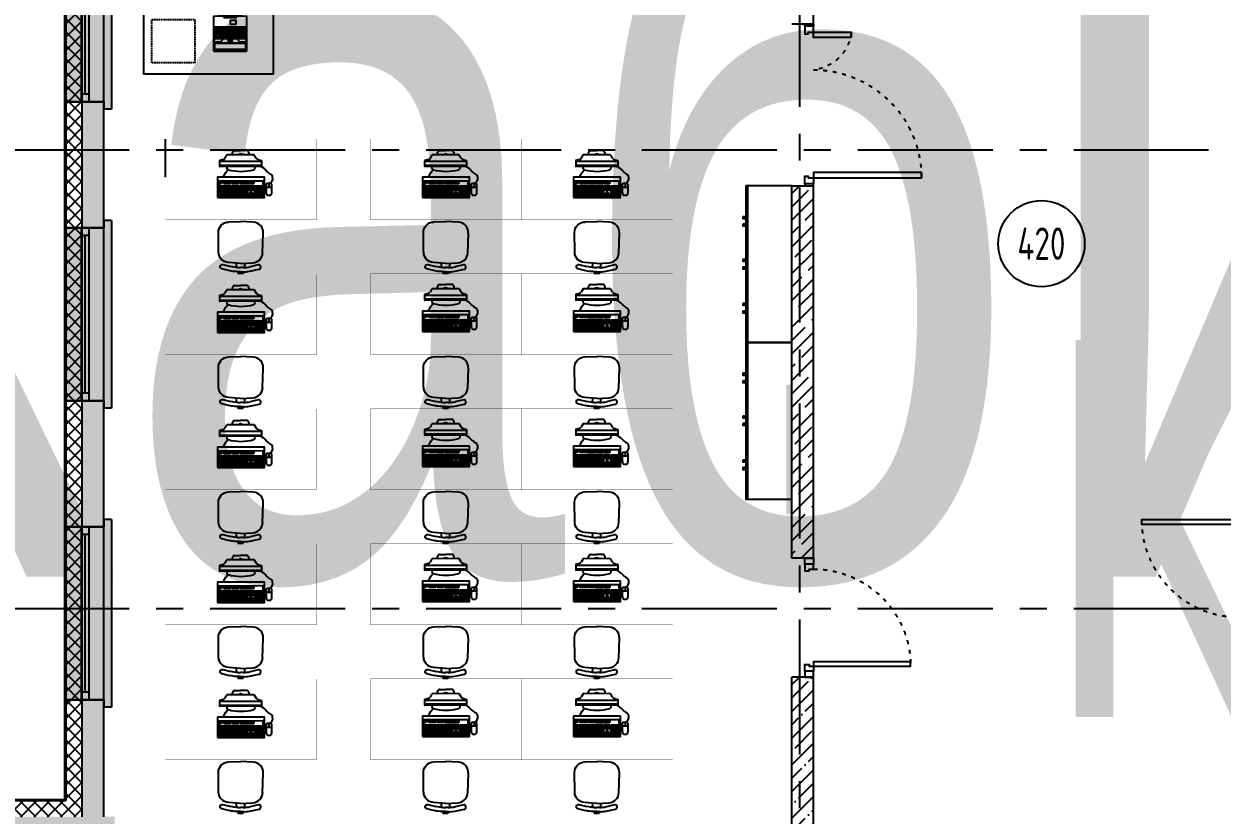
# Model space of a CAD drawing. Header units: millimetres. Extents: x -106726 to 8952771, y -150083 to 686385.
# Drawn here: x 5710 to 16811, y 369626 to 376955 of the extents above; entities that cross this region are included whole.
import ezdxf
from ezdxf import colors
from ezdxf.entities.mleader import LeaderData, LeaderLine
from ezdxf.enums import TextEntityAlignment as Align
from ezdxf.math import Vec2, Vec3

# ---------------------------------------------------------------- set-up
doc = ezdxf.new("R2018")
doc.units = ezdxf.units.MM
for name, pattern in [('ACAD_ISO03W100', [30, 12, -18]), ('CENTER', [2, 1.25, -0.25, 0.25, -0.25]), ('HIDDEN', [6, 4, -2])]:
    doc.linetypes.add(name, pattern=pattern)
doc.layers.add('АР_Названия помещений', color=124, linetype='Continuous', lineweight=5, plot=False)
doc.layers.add('АР_Номер помещения', color=1, linetype='Continuous', lineweight=25)
doc.layers.add('ТХ_мебель передв', color=250, linetype='Continuous', lineweight=13)
doc.styles.add('ISOCPEUR', font='isocpeur.ttf', dxfattribs={"width": 0.7})
doc.styles.get("Standard").update_dxf_attribs({"font": 'arial.ttf'})

# ---------------------------------------------------------------- blocks, each defined once
blk = doc.blocks.new('*U597')
at = {"color": 8}
blk.add_lwpolyline([(-100, 80), (-100, 980), (-140, 980), (-140, 80)], close=True, dxfattribs=at)
for points in [[(-1100, 0), (-1100, 80), (-1045, 80), (-1045, 0), (-1100, 0)], [(-1045, 80), (-1045, 0), (-985, 0), (-985, 40), (-1000, 40), (-1000, 80), (-1045, 80)], [(-55, 80), (-55, 0), (-115, 0), (-115, 40), (-100, 40), (-100, 80), (-55, 80)], [(0, 0), (0, 80), (-55, 80), (-55, 0), (0, 0)]]:
    blk.add_lwpolyline(points, dxfattribs=at)
at = {"color": 8, "linetype": 'ACAD_ISO03W100', "ltscale": 3}
blk.add_arc((-100, 80), 900, 90, 180, dxfattribs=at)
blk = doc.blocks.new('*U363')
at = {"color": 8}
blk.add_lwpolyline([(100, 80), (100, 980), (140, 980), (140, 80)], close=True, dxfattribs=at)
for points in [[(0, 0), (0, 80), (55, 80), (55, 0), (0, 0)], [(55, 80), (55, 0), (115, 0), (115, 40), (100, 40), (100, 80), (55, 80)], [(1045, 80), (1045, 0), (985, 0), (985, 40), (1000, 40), (1000, 80), (1045, 80)], [(1100, 0), (1100, 80), (1045, 80), (1045, 0), (1100, 0)]]:
    blk.add_lwpolyline(points, dxfattribs=at)
at = {"color": 8, "linetype": 'ACAD_ISO03W100', "ltscale": 3}
blk.add_arc((100, 80), 900, 0, 90, dxfattribs=at)
blk = doc.blocks.new('Полуторная_на лестницу')
at = {"color": 8}
for points in [[(75, 80), (75, 1080), (125, 1080), (125, 80)], [(1375, 430), (1375, 80), (1425, 80), (1425, 430)]]:
    blk.add_lwpolyline(points, close=True, dxfattribs=at)
for points in [[(0, 0), (0, 80), (20, 80), (20, 0), (0, 0)], [(20, 80), (20, 0), (90, 0), (90, 30), (75, 30), (75, 80), (20, 80)], [(1480, 80), (1480, 0), (1410, 0), (1410, 30), (1425, 30), (1425, 80), (1480, 80)], [(1500, 0), (1500, 80), (1480, 80), (1480, 0), (1500, 0)]]:
    blk.add_lwpolyline(points, dxfattribs=at)
at = {"color": 8, "linetype": 'ACAD_ISO03W100', "ltscale": 3}
for centre, radius, start, end in [((75, 80), 1000, 0, 90), ((1465, 40), 392, 95.9075, 174.0925)]:
    blk.add_arc(centre, radius, start, end, dxfattribs=at)
blk = doc.blocks.new('*U589')
h = blk.add_hatch(color=8)
h.dxf.hatch_style = 1
h.paths.add_polyline_path([(-1670, 210), (70, 210), (70, 140), (0, 140), (0, -220), (-1600, -220), (-1600, 140), (-1670, 140)])
at = {"color": 8}
for p, q in [((-1670, 210), (70, 210)), ((-1670, 210), (-1670, 140)), ((-1670, 140), (-1600, 140)), ((0, 140), (70, 140)), ((70, 210), (70, 140)), ((-1600, 0), (0, 0)), ((-1600, -70), (0, -70)), ((-1530, 0), (-1530, -70)), ((-1530, -35), (-70, -35)), ((-70, 0), (-70, -70)), ((0, -220), (-1600, -220))]:
    blk.add_line(p, q, dxfattribs=at)
at = {"color": 8, "lineweight": 30}
for p, q in [((-1600, 140), (-1600, -220)), ((0, 140), (0, -220))]:
    blk.add_line(p, q, dxfattribs=at)
blk = doc.blocks.new('*U445')
at = {"layer": 'АР_Номер помещения', "color": 8}
blk.add_circle((-15881, -583), 400, dxfattribs=at)
at = {"color": 8, "style": 'ISOCPEUR', "width": 0.7, "flags": 1}
blk.add_attdef('КАТЕГОРИЯ', (-499, -2092), '', height=250, dxfattribs=at)
at = {"layer": 'АР_Номер помещения', "color": 8, "style": 'ISOCPEUR', "width": 0.7}
blk.add_attdef('НОМЕР_ПОМЕЩЕНИЯ', text='', height=300, dxfattribs=at).set_placement((-15881, -583), align=Align.MIDDLE_CENTER)
blk = doc.blocks.new('*U429')
at = {"color": 8, "style": 'ISOCPEUR', "width": 0.7, "flags": 1}
blk.add_attdef('КАТЕГОРИЯ', (-499, -2092), '', height=250, dxfattribs=at)
at = {"layer": 'АР_Номер помещения', "color": 8, "style": 'ISOCPEUR', "width": 0.7}
blk.add_attdef('НОМЕР_ПОМЕЩЕНИЯ', text='', height=300, dxfattribs=at).set_placement((-20811, 2284), align=Align.MIDDLE_CENTER)
blk = doc.blocks.new('_DotSmall')
at = {"color": 8, "linetype": 'ByBlock', "const_width": 0.5}
blk.add_lwpolyline([(-0.0625, 0, 1), (0.0625, 0, 1)], format="xyb", close=True, dxfattribs=at)
blk = doc.blocks.new('laptop')
at = {"color": 8}
for p, q in [((-150, 325), (-155, 323)), ((-150, 325), (-155, 323)), ((-155, 323), (-155, 10)), ((-155, 323), (-155, 10)), ((-150, 313), (-155, 311)), ((155, 248), (-155, 248)), ((0, 326), (-150, 325)), ((0, 326), (-150, 325)), ((0, 314), (-150, 313)), ((-147, 210), (-147, 234)), ((-143, 309), (-140, 310)), ((-143, 254), (-143, 309)), ((-140, 253), (-143, 254)), ((-140, 310), (140, 310)), ((140, 253), (-140, 253)), ((-137, 244), (-96, 244)), ((-68, 219), (-92, 243)), ((-19, 242), (-21, 242)), ((-21, 242), (-21, 237)), ((-21, 237), (-19, 237)), ((-21, 226), (-21, 220)), ((21, 226), (-21, 226)), ((-19, 237), (-19, 242)), ((-6, 242), (-8, 242)), ((-8, 242), (-8, 237)), ((-8, 237), (-6, 237)), ((-6, 237), (-6, 242)), ((150, 325), (0, 326)), ((150, 325), (0, 326)), ((150, 313), (0, 314)), ((8, 242), (6, 242)), ((6, 242), (6, 237)), ((6, 237), (8, 237)), ((8, 237), (8, 242)), ((21, 242), (19, 242)), ((19, 242), (19, 237)), ((19, 237), (21, 237)), ((21, 237), (21, 242)), ((21, 220), (21, 226)), ((68, 219), (92, 243)), ((96, 244), (137, 244)), ((140, 310), (143, 309)), ((143, 254), (140, 253)), ((143, 309), (143, 254)), ((147, 234), (147, 210)), ((155, 323), (150, 325)), ((155, 323), (150, 325)), ((155, 311), (150, 313)), ((155, 10), (155, 323)), ((155, 10), (155, 323)), ((-147, 210), (-147, 100)), ((147, 210), (-147, 210)), ((-147, 210), (-72, 210)), ((-130, 194), (-147, 194)), ((147, 192), (-147, 192)), ((147, 173), (-147, 173)), ((147, 155), (-147, 155)), ((147, 137), (-147, 137)), ((147, 118), (-147, 118)), ((-138, 192), (-138, 173)), ((-130, 210), (-130, 194)), ((-129, 173), (-129, 155)), ((-128, 210), (-128, 194)), ((76, 194), (-128, 194)), ((-123, 155), (-123, 137)), ((-123, 118), (-123, 100)), ((-119, 192), (-119, 173)), ((-114, 137), (-114, 118)), ((-111, 210), (-111, 194)), ((-110, 173), (-110, 155)), ((-103, 155), (-103, 137)), ((-99, 192), (-99, 173)), ((-98, 118), (-98, 100)), ((-94, 210), (-94, 194)), ((-94, 137), (-94, 118)), ((-90, 173), (-90, 155)), ((-84, 155), (-84, 137)), ((-80, 192), (-80, 173)), ((-77, 210), (-77, 194)), ((-75, 137), (-75, 118)), ((-74, 118), (-74, 100)), ((-71, 173), (-71, 155)), ((-64, 155), (-64, 137)), ((-60, 210), (-60, 194)), ((-60, 192), (-60, 173)), ((-55, 137), (-55, 118)), ((-55, 118), (-55, 100)), ((-51, 173), (-51, 155)), ((-45, 155), (-45, 137)), ((-43, 210), (-43, 194)), ((-41, 192), (-41, 173)), ((-36, 137), (-36, 118)), ((-32, 173), (-32, 155)), ((-26, 210), (-26, 194)), ((-25, 155), (-25, 137)), ((-21, 220), (21, 220)), ((-21, 192), (-21, 173)), ((-16, 137), (-16, 118)), ((-12, 173), (-12, 155)), ((-9, 210), (-9, 194)), ((-6, 155), (-6, 137)), ((-2, 192), (-2, 173)), ((3, 137), (3, 118)), ((7, 173), (7, 155)), ((8, 210), (8, 194)), ((9, 118), (9, 100)), ((14, 155), (14, 137)), ((18, 192), (18, 173)), ((23, 137), (23, 118)), ((25, 210), (25, 194)), ((27, 173), (27, 155)), ((29, 118), (29, 100)), ((33, 155), (33, 137)), ((37, 192), (37, 173)), ((42, 210), (42, 194)), ((42, 137), (42, 118)), ((46, 173), (46, 155)), ((48, 118), (48, 100)), ((53, 155), (53, 137)), ((57, 192), (57, 173)), ((59, 210), (59, 194)), ((62, 137), (62, 118)), ((66, 173), (66, 155)), ((68, 118), (68, 100)), ((69, 210), (69, 211)), ((69, 210), (69, 211)), ((147, 210), (69, 210)), ((72, 155), (72, 137)), ((76, 210), (76, 194)), ((76, 192), (76, 173)), ((79, 210), (79, 194)), ((147, 194), (79, 194)), ((81, 137), (81, 118)), ((85, 173), (85, 155)), ((87, 118), (87, 100)), ((90, 118), (90, 100)), ((92, 155), (92, 137)), ((96, 210), (96, 194)), ((96, 192), (96, 173)), ((105, 173), (105, 155)), ((109, 137), (109, 100)), ((113, 210), (113, 194)), ((129, 192), (129, 100)), ((130, 210), (130, 194)), ((147, 210), (147, 100)), ((-155, 10), (-155, 8)), ((-155, 8), (-152, 5)), ((-152, 5), (-150, 5)), ((-150, 5), (0, 0)), ((147, 100), (-147, 100)), ((-59, 14), (-59, 1)), ((59, 14), (-59, 14)), ((-59, 1), (-59, 14)), ((-59, 14), (59, 14)), ((0, 0), (150, 5)), ((59, 1), (59, 14)), ((59, 14), (59, 1)), ((150, 5), (153, 6)), ((153, 6), (155, 8)), ((155, 8), (155, 10))]:
    blk.add_line(p, q, dxfattribs=at)
blk.add_lwpolyline([(-52, 79), (-4, 79), (-4, 39), (-52, 39)], close=True, dxfattribs=at)
for centre, radius, start, end in [((-137, 234), 10, 90, 180), ((-96, 239), 5, 45, 90), ((96, 239), 5, 90, 135), ((137, 234), 10, 0, 90), ((-72, 215), 5, 270, 45), ((72, 215), 5, 135, 236.1175), ((-150, 10), 5, 180, 266.4167), ((0, 2405), 2405, 266.4167, 273.5833), ((150, 10), 5, 273.5833, 0)]:
    blk.add_arc(centre, radius, start, end, dxfattribs=at)
blk = doc.blocks.new('стол с тумбой 1200х600')
at = {"color": 8}
blk.add_lwpolyline([(-19012, 19801), (-19012, 21001), (-19612, 21001), (-19612, 19801)], close=True, dxfattribs=at)
at = {"color": 8, "linetype": 'HIDDEN', "ltscale": 0.1}
blk.add_lwpolyline([(-19505, 19875), (-19105, 19875), (-19105, 20275), (-19505, 20275)], close=True, dxfattribs=at)
blk = doc.blocks.new('стуо без подлокот')
at = {"color": 8, "extrusion": (-5.44802e-05, 0.000471638, 1)}
for p, q in [((-8603, 20770, 0), (-8602, 20770, 0)), ((-8474, 20785, 0), (-8288, 20787, 0)), ((-8645, 20682, 0), (-8627, 20756, 0)), ((-8588, 20746, 0), (-8606, 20672, 0)), ((-8577, 20581, 0), (-8569, 20694, 0)), ((-8193, 20693, 0), (-8189, 20575, 0)), ((-8669, 20558, 0), (-8669, 20606, 0)), ((-8668, 20606, 0), (-8669, 20558, 0)), ((-8654, 20558, 0), (-8669, 20558, 0)), ((-8654, 20606, 0), (-8668, 20606, 0)), ((-8654, 20582, 0), (-8653, 20617, 0)), ((-8654, 20582, 0), (-8654, 20606, 0)), ((-8654, 20582, 0), (-8654, 20558, 0)), ((-8654, 20582, 0), (-8654, 20548, 0)), ((-8615, 20606, 0), (-8615, 20581, 0)), ((-8615, 20557, 0), (-8615, 20582, 0)), ((-8615, 20543, 0), (-8575, 20543, 0)), ((-8614, 20620, 0), (-8574, 20619, 0)), ((-8577, 20582), (-8571, 20469, 0)), ((-8195, 20464, 0), (-8189, 20582, 0)), ((-8647, 20482, 0), (-8630, 20408, 0)), ((-8591, 20417, 0), (-8608, 20492, 0)), ((-8606, 20393, 0), (-8605, 20394, 0)), ((-8484, 20377, 0), (-8294, 20371, 0))]:
    blk.add_line(p, q, dxfattribs=at)
at = {"color": 8, "extrusion": (5.44802e-05, -0.000471638, -1)}
for centre, major_axis, start_param, end_param in [((-8608, 20751, 0), (12.7, 14.6, 0), 4.240369, 5.829345), ((-8607, 20751, 0), (12.7, 14.6, 0), -0.45384, 1.098777), ((-8473, 20688, 0), (63.4, 73.1, 0), 4.061153, 5.558057), ((-8290, 20690, 0), (63.4, 73.1, 0), -0.725128, 0.826554), ((-8363, 20612, 0), (-219, 190, 0), 5.584367, 5.811166), ((-8325, 20602, 0), (190, 219, 0), 4.01357, 4.240369)]:
    blk.add_ellipse(centre, major_axis=major_axis, ratio=1, start_param=start_param, end_param=end_param, dxfattribs=at)
at = {"color": 8, "extrusion": (-5.44802e-05, 0.000471638, 1)}
for centre, major_axis, start_param, end_param in [((-8364, 20547, 0), (-222, -187, 0), 5.584367, 5.811166), ((-8325, 20557, 0), (187, -222, 0), 4.01357, 4.240369), ((-8475, 20473, 0), (62.2, -74.2, 0), 4.061153, 5.558057), ((-8292, 20468, 0), (62.2, -74.2, 0), -0.725128, 0.826554), ((-8611, 20412, 0), (12.4, -14.8, 0), 4.240369, 5.829345), ((-8610, 20412, 0), (12.4, -14.8, 0), -0.45384, 1.098777)]:
    blk.add_ellipse(centre, major_axis=major_axis, ratio=1, start_param=start_param, end_param=end_param, dxfattribs=at)
blk = doc.blocks.new('ПК-2')
at = {"color": 8, "extrusion": (6.19742e-05, -0.000470712, 1)}
for p, q in [((7035967, 1186828, 95), (7035877, 1186827, 95)), ((7035877, 1186827, 95), (7035878, 1186571, 95)), ((7035895, 1186827, 95), (7035896, 1186571, 95)), ((7035913, 1186828, 95), (7035914, 1186571, 95)), ((7035931, 1186828, 95), (7035932, 1186571, 95)), ((7035949, 1186828, 95), (7035950, 1186571, 95)), ((7035967, 1186828, 95), (7035968, 1186571, 95)), ((7036008, 1186828, 95), (7035990, 1186828, 95)), ((7036149, 1186443, 95), (7036148, 1186828, 95)), ((7036200, 1186830, 95), (7036150, 1186830, 95)), ((7036158, 1186441, 95), (7036157, 1186830, 95)), ((7036194, 1186441, 95), (7036193, 1186830, 95)), ((7036212, 1186795, 95), (7036202, 1186828, 95)), ((7036253, 1186762, 95), (7036224, 1186780, 95)), ((7036256, 1186513, 95), (7036255, 1186758, 95)), ((7036294, 1186692, 95), (7036295, 1186635, 95)), ((7035878, 1186566, 95), (7035878, 1186512, 95)), ((7035896, 1186566, 95), (7035896, 1186512, 95)), ((7035914, 1186549, 95), (7035914, 1186531, 95)), ((7035932, 1186567, 95), (7035932, 1186513, 95)), ((7035950, 1186567, 95), (7035950, 1186513, 95)), ((7035968, 1186567, 95), (7035968, 1186513, 95)), ((7036295, 1186579, 95), (7036295, 1186635, 95)), ((7035878, 1186508, 95), (7035878, 1186436, 95)), ((7035878, 1186436, 95), (7035968, 1186436, 95)), ((7035896, 1186508, 95), (7035896, 1186454, 95)), ((7035914, 1186508, 95), (7035914, 1186436, 95)), ((7035932, 1186508, 95), (7035932, 1186454, 95)), ((7035950, 1186508, 95), (7035950, 1186436, 95)), ((7035968, 1186508, 95), (7035968, 1186436, 95)), ((7036201, 1186441, 95), (7036151, 1186441, 95)), ((7036213, 1186476, 95), (7036203, 1186443, 95)), ((7036254, 1186509, 95), (7036224, 1186491, 95))]:
    blk.add_line(p, q, dxfattribs=at)
at = {"color": 8, "extrusion": (6.19742e-05, -0.000470712, 1), "elevation": -28}
for points in [[(7035859, 1186850), (7035860, 1186414), (7036049, 1186414), (7036048, 1186850)], [(7035873, 1186837), (7035873, 1186427), (7036013, 1186427), (7036012, 1186837)]]:
    blk.add_lwpolyline(points, close=True, dxfattribs=at)
for points in [[(7035895, 1186802), (7035877, 1186802)], [(7035895, 1186785), (7035877, 1186785)], [(7035913, 1186785), (7035895, 1186785)], [(7035913, 1186768), (7035895, 1186768)], [(7035931, 1186797), (7035913, 1186797)], [(7035931, 1186779), (7035913, 1186779)], [(7035949, 1186802), (7035931, 1186802)], [(7035949, 1186785), (7035931, 1186785)], [(7035949, 1186768), (7035931, 1186768)], [(7035967, 1186811), (7035949, 1186811)], [(7035967, 1186794), (7035949, 1186794)], [(7035967, 1186776), (7035949, 1186776)], [(7035990, 1186828), (7035990, 1186811)], [(7036008, 1186811), (7035990, 1186811)], [(7035990, 1186794), (7035990, 1186725)], [(7036008, 1186794), (7035990, 1186794)], [(7036008, 1186777), (7035990, 1186776)], [(7036008, 1186828), (7036008, 1186811)], [(7036008, 1186794), (7036008, 1186725)], [(7036048, 1186795), (7036093, 1186771), (7036117, 1186752)], [(7035895, 1186759), (7035877, 1186759)], [(7035913, 1186751), (7035895, 1186751)], [(7035913, 1186734), (7035895, 1186734)], [(7035913, 1186716), (7035895, 1186716)], [(7035913, 1186699), (7035895, 1186699)], [(7035913, 1186682), (7035895, 1186682)], [(7035913, 1186665), (7035895, 1186665)], [(7035931, 1186762), (7035913, 1186762)], [(7035931, 1186745), (7035913, 1186745)], [(7035931, 1186728), (7035913, 1186728)], [(7035931, 1186711), (7035913, 1186711)], [(7035931, 1186694), (7035913, 1186694)], [(7035931, 1186677), (7035913, 1186677)], [(7035931, 1186660), (7035913, 1186660)], [(7035949, 1186751), (7035931, 1186751)], [(7035949, 1186734), (7035931, 1186734)], [(7035949, 1186717), (7035931, 1186717)], [(7035949, 1186699), (7035931, 1186699)], [(7035949, 1186682), (7035931, 1186682)], [(7035949, 1186665), (7035931, 1186665)], [(7035967, 1186759), (7035949, 1186759)], [(7035967, 1186742), (7035949, 1186742)], [(7035967, 1186725), (7035949, 1186725)], [(7035967, 1186708), (7035949, 1186708)], [(7035967, 1186691), (7035949, 1186691)], [(7035967, 1186674), (7035949, 1186674)], [(7035967, 1186657), (7035949, 1186657)], [(7036008, 1186759), (7035990, 1186759)], [(7036008, 1186742), (7035990, 1186742)], [(7036008, 1186725), (7035990, 1186725)], [(7035990, 1186717), (7035990, 1186648)], [(7036008, 1186717), (7035990, 1186717)], [(7036008, 1186700), (7035990, 1186700)], [(7036008, 1186682), (7035990, 1186682)], [(7036008, 1186665), (7035990, 1186665)], [(7036008, 1186717), (7036008, 1186648)], [(7035895, 1186640), (7035877, 1186639)], [(7035896, 1186614), (7035878, 1186614)], [(7035896, 1186597), (7035878, 1186597)], [(7035968, 1186571), (7035878, 1186571)], [(7035896, 1186567), (7035878, 1186567)], [(7035914, 1186549), (7035878, 1186549)], [(7035913, 1186648), (7035895, 1186648)], [(7035913, 1186631), (7035895, 1186631)], [(7035914, 1186614), (7035896, 1186614)], [(7035931, 1186643), (7035913, 1186643)], [(7035932, 1186626), (7035914, 1186626)], [(7035932, 1186608), (7035914, 1186608)], [(7035949, 1186648), (7035931, 1186648)], [(7035949, 1186631), (7035931, 1186631)], [(7035950, 1186614), (7035932, 1186614)], [(7035950, 1186597), (7035932, 1186597)], [(7035968, 1186567), (7035932, 1186567)], [(7035968, 1186549), (7035932, 1186549)], [(7035967, 1186640), (7035949, 1186640)], [(7035968, 1186623), (7035950, 1186623)], [(7035968, 1186605), (7035950, 1186605)], [(7036008, 1186648), (7035990, 1186648)], [(7035990, 1186640), (7035990, 1186571)], [(7036008, 1186640), (7035990, 1186640)], [(7036008, 1186623), (7035990, 1186623)], [(7036008, 1186606), (7035990, 1186605)], [(7036008, 1186588), (7035990, 1186588)], [(7036008, 1186571), (7035990, 1186571)], [(7035990, 1186567), (7035990, 1186513)], [(7036008, 1186567), (7035990, 1186567)], [(7036008, 1186549), (7035990, 1186549)], [(7036008, 1186640), (7036008, 1186571)], [(7036008, 1186567), (7036008, 1186513)], [(7035914, 1186531), (7035878, 1186531)], [(7035896, 1186513), (7035878, 1186513)], [(7035968, 1186508), (7035878, 1186508)], [(7035968, 1186472), (7035878, 1186472)], [(7035968, 1186454), (7035878, 1186454)], [(7035968, 1186490), (7035896, 1186490)], [(7035968, 1186531), (7035932, 1186531)], [(7035968, 1186513), (7035932, 1186513)], [(7036008, 1186531), (7035990, 1186531)], [(7036008, 1186513), (7035990, 1186513)], [(7036008, 1186513), (7035990, 1186513)], [(7035990, 1186372), (7035957, 1186372)]]:
    blk.add_lwpolyline(points, dxfattribs=at)
for points in [[(7035990, 1186372, 0.397637), (7036050, 1186338, 0.110351), (7036067, 1186345, 0.08312), (7036080, 1186362, 0.014729), (7036105, 1186395, 0.170175), (7036149, 1186454, -0.037673)], [(7035968, 1186399, 0.114539), (7035964, 1186398, 0.103755), (7035960, 1186395, 0.091433), (7035958, 1186390, 0.084292), (7035957, 1186385), (7035957, 1186358, 0.084292), (7035958, 1186353, 0.091433), (7035960, 1186349, 0.103755), (7035964, 1186346, 0.114539), (7035968, 1186345, 0.114539)]]:
    blk.add_lwpolyline(points, format="xyb", dxfattribs=at)
blk.add_lwpolyline([(7035882, 1186385), (7035882, 1186358, 0.19919), (7035884, 1186354, 0.098412), (7035891, 1186348, 0.055653), (7035901, 1186346, 0.042416), (7035915, 1186345), (7035979, 1186345, 0.114539), (7035983, 1186346, 0.103755), (7035987, 1186349, 0.091433), (7035989, 1186353, 0.084292), (7035990, 1186358), (7035990, 1186385, 0.084292), (7035989, 1186390, 0.091433), (7035986, 1186395, 0.103755), (7035983, 1186398, 0.114539), (7035978, 1186399), (7035914, 1186399, 0.042416), (7035901, 1186397, 0.055653), (7035891, 1186395, 0.098412), (7035884, 1186389, 0.19919)], format="xyb", close=True, dxfattribs=at)
at = {"color": 8, "extrusion": (6.19742e-05, -0.000470712, 1)}
for centre, radius, start, end in [((7036150, 1186828, -28), 1.8, 90.1091, 180.1091), ((7036200, 1186828, -28), 1.8, 0.1091, 90.1091), ((7036238, 1186803, -28), 27, 197.1145, 238.1415), ((7036579, 1186631, -28), 477, 165.3648, 179.8791), ((7036134, 1186746, -28), 18, 82.9331, 161.3058), ((7036116, 1186601, -28), 164, 78.7654, 82.9331), ((7036251, 1186758, -28), 4.5, 0.1091, 59.6301), ((7036293, 1186966, -28), 256, 261.5096, 266.4787), ((7036276, 1186692, -28), 18, 0.1091, 86.4787), ((7036579, 1186635, -28), 477, 180.3391, 194.8534), ((7036229, 1186635, -28), 33.8, 322.7271, 37.4911), ((7036295, 1186305, -28), 256, 93.7395, 98.7086), ((7036277, 1186579, -28), 18, 273.7395, 0.1091), ((7036135, 1186519, -28), 18, 198.9124, 277.2851), ((7036116, 1186664, -28), 164, 277.2851, 281.4528), ((7036151, 1186443, -28), 1.8, 180.1091, 270.1091), ((7036201, 1186443, -28), 1.8, 270.1091, 0.1091), ((7036239, 1186468, -28), 27, 122.0766, 163.1037), ((7036251, 1186513, -28), 4.5, 300.5881, 0.1091)]:
    blk.add_arc(centre, radius, start, end, dxfattribs=at)
blk = doc.blocks.new('У195')
at = {"layer": 'ТХ_мебель передв', "color": 8, "const_width": 2}
blk.add_lwpolyline([(168259, 78382), (169009, 78382), (169009, 76982), (168259, 76982)], close=True, dxfattribs=at)
blk = doc.blocks.new('тумба под доской')
at = {"color": 8}
for points in [[(-1451, -426), (0, -426), (0, 0), (-1451, 0)], [(-1165, -453), (-1149, -453), (-1149, -426), (-1165, -426)], [(-1096, -453), (-1080, -453), (-1080, -426), (-1096, -426)], [(-768, -453), (-752, -453), (-752, -426), (-768, -426)], [(-699, -453), (-683, -453), (-683, -426), (-699, -426)], [(-360, -453), (-344, -453), (-344, -426), (-360, -426)], [(-291, -453), (-275, -453), (-275, -426), (-291, -426)]]:
    blk.add_lwpolyline(points, close=True, dxfattribs=at)
blk.add_lwpolyline([(-1451, -410), (0, -410)], dxfattribs=at)

msp = doc.modelspace()

# ---------------------------------------------------------------- hatches: boundary and pattern name
at = {"ltscale": 100}
h = msp.add_hatch(dxfattribs=at)
h.set_pattern_fill('ANSI37', color=256, scale=700)
h.set_pattern_definition([(45, (-945096.63, 409153.53), (-61.871843, 61.871843), []), (135, (-945096.63, 409153.53), (-61.871843, -61.871843), [])])
h.paths.add_polyline_path([(-100, 369610), (6250, 369610), (6250, 387480), (11889.8, 387480), (11889.8, 387630), (6100, 387630), (6100, 369760), (-250, 369760), (-250, 359750), (13150, 359750), (13150, 366100), (21270, 366100), (21270, 371290), (29537.4, 371290), (29537.4, 371040), (29687.4, 371040), (29687.4, 371440), (21120, 371440), (21120, 366250), (13000, 366250), (13000, 359900), (-100, 359900)])
h = msp.add_hatch(dxfattribs=at)
h.set_pattern_fill('ANSI35', color=256, scale=700)
h.set_pattern_definition([(45, (-951587.81, 469999.9), (-123.743687, 123.743687), []), (45, (-951464.07, 469999.9), (-123.743687, 123.743687), [218.75, -43.75, 0, -43.75])])
h.paths.add_polyline_path([(6449.9, 387280), (6249.9, 387280), (6249.9, 369610), (-100, 369610), (-100, 369410), (100, 369410), (6250, 369410), (6250, 368550), (6550, 368550), (6550, 369610), (6450, 369610)])
h = msp.add_hatch(dxfattribs=at)
h.set_pattern_fill('ANSI35', color=256, scale=700)
h.set_pattern_definition([(45, (-961377.81, 467109.9), (-123.743687, 123.743687), []), (45, (-961254.07, 467109.9), (-123.743687, 123.743687), [218.75, -43.75, 0, -43.75])])
h.paths.add_polyline_path([(13025, 375455), (12825, 375455), (12825, 372005), (13025, 372005)])
h = msp.add_hatch(color=256)
h.dxf.hatch_style = 1
h.paths.add_polyline_path([(12772.1, 372413.6), (12825.1, 372413.6), (12825.1, 373612.3), (12772.1, 373612.3)])
h = msp.add_hatch(dxfattribs=at)
h.set_pattern_fill('ANSI35', color=256, scale=700)
h.set_pattern_definition([(45, (-961377.81, 462559.9), (-123.743687, 123.743687), []), (45, (-961254.07, 462559.9), (-123.743687, 123.743687), [218.75, -43.75, 0, -43.75])])
h.paths.add_polyline_path([(13025, 370905), (12825, 370905), (12825, 368550), (13025, 368550)])

# ---------------------------------------------------------------- linework, layer by layer
at = {"linetype": 'CENTER', "ltscale": 1000}
for p, q in [((6250, 358188.7), (6250, 392072.7)), ((12900, 358188.7), (12900, 387571.3)), ((-12563.8, 375790), (71033.4, 375790)), ((-12563.8, 371540), (71033.4, 371540))]:
    msp.add_line(p, q, dxfattribs=at)
at = {"ltscale": 100}
for p, q in [((6090, 369770), (6090, 387640)), ((6100, 369760), (6100, 387630)), ((6250, 369610), (6250, 387480)), ((6450, 369610), (6450, 387280)), ((13025, 376955), (13025, 378040.2)), ((12825, 376955), (13025, 376955)), ((7020, 375535), (7020, 375889.2)), ((12825, 372005), (12825, 375455)), ((12825, 375455), (13025, 375455)), ((13025, 372005), (13025, 375455)), ((13025, 372005), (12825, 372005)), ((12825, 368550), (12825, 370905)), ((13025, 370905), (12825, 370905)), ((13025, 368550), (13025, 370905)), ((-260.4, 369770), (6090, 369770)), ((-250.4, 369760), (6100, 369760))]:
    msp.add_line(p, q, dxfattribs=at)

# ---------------------------------------------------------------- block references
ref = msp.add_blockref('*U429', (31561.5, 383260.5))
lines = msp.add_mtext('\\W0.8000;Кабинет информатики с возможностью деления трансформируемой перегородкой на \\Pдва помещения', dxfattribs={"layer": 'АР_Названия помещений', "color": 8, "insert": (2249.4, 378791.3), "char_height": 6955.954, "width": 926.94, "attachment_point": 1})
ref.add_attrib('ИМЯ_ПОМЕЩЕНИЯ', '', (2249.4, 378791.3), dxfattribs={"flags": 104}).embed_mtext(lines)
for name, p, rotation in [('*U589', (6310, 376235), 270), ('laptop', (7620.3, 377029.2), 180), ('У195', (85402.2, 206880.6), 90), ('У195', (87302.2, 206880.6), 90), ('У195', (88702.2, 206880.6), 90), ('ПК-2', (1180954.4, -6662759.5, -95), 89.89091805478239), ('ПК-2', (1182854.4, -6662759.5, -95), 89.89091805478239), ('ПК-2', (1184254.4, -6662759.5, -95), 89.89091805478239), ('тумба под доской', (12825, 374004.4), 270), ('*U589', (6310, 373465), 270), ('стуо без подлокот', (28298.3, 383313.6, 0), 90), ('стуо без подлокот', (30198.3, 383313.6, 0), 90), ('стуо без подлокот', (31598.3, 383313.6, 0), 90), ('У195', (85402.2, 205629.9), 90), ('У195', (87302.2, 205630.6), 90), ('ПК-2', (1182854.4, -6663999.5, -95), 89.89091805478239), ('У195', (88702.2, 205630.6), 90), ('ПК-2', (1184254.4, -6663999.5, -95), 89.89091805478239), ('ПК-2', (1180954.4, -6664009.5, -95), 89.89091805478239), ('тумба под доской', (12825, 372553.8), 270), ('стуо без подлокот', (28298.3, 382063.6, 0), 90), ('стуо без подлокот', (30198.3, 382063.6, 0), 90), ('стуо без подлокот', (31598.3, 382063.6, 0), 90), ('У195', (85402.2, 204379.3), 90), ('У195', (87302.2, 204379.9), 90), ('У195', (88702.2, 204379.9), 90), ('ПК-2', (1180954.4, -6665260.1, -95), 89.89091805478239), ('ПК-2', (1182854.4, -6665250.1, -95), 89.89091805478239), ('ПК-2', (1184254.4, -6665250.1, -95), 89.89091805478239), ('стуо без подлокот', (28298.3, 380813, 0), 90), ('стуо без подлокот', (30198.3, 380813, 0), 90), ('стуо без подлокот', (31598.3, 380813, 0), 90), ('*U597', (17045, 372461.1), 90), ('*U589', (6310, 370695), 270), ('У195', (85402.2, 203128.7), 90), ('У195', (87302.2, 203129.3), 90), ('У195', (88702.2, 203129.3), 90), ('ПК-2', (1180954.4, -6666510.7, -95), 89.89091805478239), ('ПК-2', (1182854.4, -6666500.7, -95), 89.89091805478239), ('ПК-2', (1184254.4, -6666500.7, -95), 89.89091805478239), ('стуо без подлокот', (28298.3, 379562.4, 0), 90), ('стуо без подлокот', (30198.3, 379562.4, 0), 90), ('стуо без подлокот', (31598.3, 379562.4, 0), 90), ('У195', (85402.2, 201878.1), 90), ('У195', (87302.2, 201878.7), 90), ('У195', (88702.2, 201878.7), 90), ('ПК-2', (1180954.4, -6667761.3, -95), 89.89091805478239), ('ПК-2', (1182854.4, -6667751.3, -95), 89.89091805478239), ('ПК-2', (1184254.4, -6667751.3, -95), 89.89091805478239), ('стуо без подлокот', (28298.3, 378311.7, 0), 90), ('стуо без подлокот', (30198.3, 378311.7, 0), 90), ('стуо без подлокот', (31598.3, 378311.7, 0), 90)]:
    msp.add_blockref(name, p, dxfattribs=dict(rotation=rotation))
at = {"xscale": -1, "rotation": 270}
for name, p in [('стол с тумбой 1200х600', (-12981.1, 396101.4)), ('Полуторная_на лестницу', (12945, 375455)), ('*U363', (12945, 370905))]:
    msp.add_blockref(name, p, dxfattribs=at)
ref = msp.add_blockref('*U445', (31018.2, 375502.5))
ref.add_attrib('НОМЕР_ПОМЕЩЕНИЯ', '420', dxfattribs={"layer": 'АР_Номер помещения', "color": 8, "height": 300, "style": 'ISOCPEUR', "width": 0.7}).set_placement((15137.3, 374919.7), align=Align.MIDDLE_CENTER)
lines = msp.add_mtext('\\W0.8000;Коридор', dxfattribs={"layer": 'АР_Названия помещений', "color": 8, "insert": (15148.6, 374027.7), "char_height": 3493.941, "width": 926.94, "attachment_point": 1})
ref.add_attrib('ИМЯ_ПОМЕЩЕНИЯ', '', (15148.6, 374027.7), dxfattribs={"flags": 104}).embed_mtext(lines)

# ---------------------------------------------------------------- leaders
ml = msp.add_multileader_mtext('Standard')
ml.set_content('+13,200', color=8, style='ISOCPEUR')
ml.set_leader_properties(color=8, linetype='Continuous', lineweight=-1)
ml.set_arrow_properties(name='DOTSMALL')
ml.build(insert=Vec2(0, 0))
ml.multileader.update_dxf_attribs({"has_text_frame": 1, "text_left_attachment_type": 4, "text_right_attachment_type": 4, "dogleg_length": 100, "arrow_head_size": 180})
ctx = ml.context
ctx.base_point, ctx.char_height, ctx.arrow_head_size, ctx.landing_gap_size, ctx.plane_origin = Vec3(29236.5, 674490.5), 250, 180, 50, Vec3(27075.3, 673899.3)
ctx.left_attachment, ctx.right_attachment = 4, 4
notes = []
notes.append((ctx, [(0, (0, 0, 0), (0, 0), (1, 0), 1, [])]))
ctx.mtext.insert, ctx.mtext.width, ctx.mtext.line_spacing_style, ctx.mtext.flow_direction = Vec3(29286.5, 674823.8), 852.697, 2, 5
ml = msp.add_multileader_mtext('Standard')
ml.set_content('+11,550', color=8, style='ISOCPEUR')
ml.set_leader_properties(color=8, linetype='Continuous', lineweight=-1)
ml.set_arrow_properties(name='DOTSMALL')
ml.build(insert=Vec2(0, 0))
ml.multileader.update_dxf_attribs({"has_text_frame": 1, "text_left_attachment_type": 4, "text_right_attachment_type": 4, "dogleg_length": 100, "arrow_head_size": 180})
ctx = ml.context
ctx.base_point, ctx.char_height, ctx.arrow_head_size, ctx.landing_gap_size, ctx.plane_origin = Vec3(24236.5, 673745.5), 250, 180, 50, Vec3(22075.3, 673154.3)
ctx.left_attachment, ctx.right_attachment = 4, 4
notes.append((ctx, [(0, (0, 0, 0), (0, 0), (1, 0), 1, [])]))
ctx.mtext.insert, ctx.mtext.width, ctx.mtext.line_spacing_style, ctx.mtext.flow_direction = Vec3(24286.5, 674078.8), 852.697, 2, 5
ml = msp.add_multileader_mtext('Standard')
ml.set_content('+13,700', color=8, style='ISOCPEUR')
ml.set_leader_properties(color=8, linetype='Continuous', lineweight=-1)
ml.set_arrow_properties(name='DOTSMALL')
ml.build(insert=Vec2(0, 0))
ml.multileader.update_dxf_attribs({"has_text_frame": 1, "text_left_attachment_type": 4, "text_right_attachment_type": 4, "dogleg_length": 100, "arrow_head_size": 180})
ctx = ml.context
ctx.base_point, ctx.char_height, ctx.arrow_head_size, ctx.landing_gap_size, ctx.plane_origin = Vec3(54221, 506541.4), 250, 180, 50, Vec3(53971.6, 505880.5)
ctx.left_attachment, ctx.right_attachment = 4, 4
notes.append((ctx, [(0, (0, 0, 0), (0, 0), (1, 0), 1, [])]))
ctx.mtext.insert, ctx.mtext.width, ctx.mtext.line_spacing_style, ctx.mtext.flow_direction = Vec3(54271, 506874.7), 852.697, 2, 5
ml = msp.add_multileader_mtext('Standard')
ml.set_content('+13,700', color=8, style='ISOCPEUR')
ml.set_leader_properties(color=8, linetype='Continuous', lineweight=-1)
ml.set_arrow_properties(name='DOTSMALL')
ml.build(insert=Vec2(0, 0))
ml.multileader.update_dxf_attribs({"has_text_frame": 1, "text_left_attachment_type": 4, "text_right_attachment_type": 4, "dogleg_length": 100, "arrow_head_size": 180})
ctx = ml.context
ctx.base_point, ctx.char_height, ctx.arrow_head_size, ctx.landing_gap_size, ctx.plane_origin = Vec3(15753.5, 506387.5), 250, 180, 50, Vec3(13592.3, 505796.3)
ctx.left_attachment, ctx.right_attachment = 4, 4
notes.append((ctx, [(0, (0, 0, 0), (0, 0), (1, 0), 1, [])]))
ctx.mtext.insert, ctx.mtext.width, ctx.mtext.line_spacing_style, ctx.mtext.flow_direction = Vec3(15803.5, 506720.8), 852.697, 2, 5
ml = msp.add_multileader_mtext('Standard')
ml.set_content('+15,825', color=8, style='ISOCPEUR')
ml.set_leader_properties(color=8, linetype='Continuous', lineweight=-1)
ml.set_arrow_properties(name='DOTSMALL')
ml.build(insert=Vec2(0, 0))
ml.multileader.update_dxf_attribs({"has_text_frame": 1, "text_left_attachment_type": 4, "text_right_attachment_type": 4, "dogleg_length": 100, "arrow_head_size": 180})
ctx = ml.context
ctx.base_point, ctx.char_height, ctx.arrow_head_size, ctx.landing_gap_size, ctx.plane_origin = Vec3(14579.2, 501247.4), 250, 180, 50, Vec3(14497.8, 499536.8)
ctx.left_attachment, ctx.right_attachment = 4, 4
notes.append((ctx, [(0, (0, 0, 0), (0, 0), (1, 0), 1, [])]))
ctx.mtext.insert, ctx.mtext.width, ctx.mtext.defined_height, ctx.mtext.line_spacing_style, ctx.mtext.flow_direction = Vec3(14629.2, 501580.8), 696.035, 776.5, 2, 5
ml = msp.add_multileader_mtext('Standard')
ml.set_content('+15,825', color=8, style='ISOCPEUR')
ml.set_leader_properties(color=8, linetype='Continuous', lineweight=-1)
ml.set_arrow_properties(name='DOTSMALL')
ml.build(insert=Vec2(0, 0))
ml.multileader.update_dxf_attribs({"has_text_frame": 1, "text_left_attachment_type": 4, "text_right_attachment_type": 4, "dogleg_length": 100, "arrow_head_size": 180})
ctx = ml.context
ctx.base_point, ctx.char_height, ctx.arrow_head_size, ctx.landing_gap_size, ctx.plane_origin = Vec3(52211.2, 501008.3), 250, 180, 50, Vec3(52690.3, 498055.9)
ctx.left_attachment, ctx.right_attachment = 4, 4
notes.append((ctx, [(0, (0, 0, 0), (0, 0), (1, 0), 1, [])]))
ctx.mtext.insert, ctx.mtext.width, ctx.mtext.line_spacing_style, ctx.mtext.flow_direction = Vec3(52261.2, 501341.7), 852.697, 2, 5
ml = msp.add_multileader_mtext('Standard')
ml.set_content('+9,800', color=8, style='ISOCPEUR')
ml.set_leader_properties(color=8, linetype='Continuous', lineweight=-1)
ml.set_arrow_properties(name='DOTSMALL')
ml.build(insert=Vec2(0, 0))
ml.multileader.update_dxf_attribs({"has_text_frame": 1, "text_left_attachment_type": 4, "text_right_attachment_type": 4, "dogleg_length": 100, "arrow_head_size": 180})
ctx = ml.context
ctx.base_point, ctx.char_height, ctx.arrow_head_size, ctx.landing_gap_size, ctx.plane_origin = Vec3(54221, 386541.4), 250, 180, 50, Vec3(53971.6, 385880.5)
ctx.left_attachment, ctx.right_attachment = 4, 4
notes.append((ctx, [(0, (0, 0, 0), (0, 0), (1, 0), 1, [])]))
ctx.mtext.insert, ctx.mtext.width, ctx.mtext.line_spacing_style, ctx.mtext.flow_direction = Vec3(54271, 386874.7), 852.697, 2, 5
ml = msp.add_multileader_mtext('Standard')
ml.set_content('+9,800', color=8, style='ISOCPEUR')
ml.set_leader_properties(color=8, linetype='Continuous', lineweight=-1)
ml.set_arrow_properties(name='DOTSMALL')
ml.build(insert=Vec2(0, 0))
ml.multileader.update_dxf_attribs({"has_text_frame": 1, "text_left_attachment_type": 4, "text_right_attachment_type": 4, "dogleg_length": 100, "arrow_head_size": 180})
ctx = ml.context
ctx.base_point, ctx.char_height, ctx.arrow_head_size, ctx.landing_gap_size, ctx.plane_origin = Vec3(15753.5, 386387.5), 250, 180, 50, Vec3(13592.3, 385796.3)
ctx.left_attachment, ctx.right_attachment = 4, 4
notes.append((ctx, [(0, (0, 0, 0), (0, 0), (1, 0), 1, [])]))
ctx.mtext.insert, ctx.mtext.width, ctx.mtext.line_spacing_style, ctx.mtext.flow_direction = Vec3(15803.5, 386720.8), 852.697, 2, 5
ml = msp.add_multileader_mtext('Standard')
ml.set_content('+11,750', color=8, style='ISOCPEUR')
ml.set_leader_properties(color=8, linetype='Continuous', lineweight=-1)
ml.set_arrow_properties(name='DOTSMALL')
ml.build(insert=Vec2(0, 0))
ml.multileader.update_dxf_attribs({"has_text_frame": 1, "text_left_attachment_type": 4, "text_right_attachment_type": 4, "dogleg_length": 100, "arrow_head_size": 180})
ctx = ml.context
ctx.base_point, ctx.char_height, ctx.arrow_head_size, ctx.landing_gap_size, ctx.plane_origin = Vec3(14579.2, 381247.4), 250, 180, 50, Vec3(14497.8, 379536.8)
ctx.left_attachment, ctx.right_attachment = 4, 4
notes.append((ctx, [(0, (0, 0, 0), (0, 0), (1, 0), 1, [])]))
ctx.mtext.insert, ctx.mtext.width, ctx.mtext.defined_height, ctx.mtext.line_spacing_style, ctx.mtext.flow_direction = Vec3(14629.2, 381580.8), 696.035, 776.5, 2, 5
ml = msp.add_multileader_mtext('Standard')
ml.set_content('+11,750', color=8, style='ISOCPEUR')
ml.set_leader_properties(color=8, linetype='Continuous', lineweight=-1)
ml.set_arrow_properties(name='DOTSMALL')
ml.build(insert=Vec2(0, 0))
ml.multileader.update_dxf_attribs({"has_text_frame": 1, "text_left_attachment_type": 4, "text_right_attachment_type": 4, "dogleg_length": 100, "arrow_head_size": 180})
ctx = ml.context
ctx.base_point, ctx.char_height, ctx.arrow_head_size, ctx.landing_gap_size, ctx.plane_origin = Vec3(52211.2, 381008.3), 250, 180, 50, Vec3(52690.3, 378055.9)
ctx.left_attachment, ctx.right_attachment = 4, 4
notes.append((ctx, [(0, (0, 0, 0), (0, 0), (1, 0), 1, [])]))
ctx.mtext.insert, ctx.mtext.width, ctx.mtext.line_spacing_style, ctx.mtext.flow_direction = Vec3(52261.2, 381341.7), 852.697, 2, 5
for ctx, leaders in notes:
    for number, flags, end, landing, length, lines in leaders:
        leader = LeaderData()
        leader.index, (leader.has_last_leader_line, leader.has_dogleg_vector, leader.attachment_direction) = number, flags
        leader.last_leader_point, leader.dogleg_vector, leader.dogleg_length = Vec3(end), Vec3(landing), length
        for number, points, colour, breaks in lines:
            line = LeaderLine()
            line.index, line.vertices, line.color, line.breaks = number, Vec3.list(points), colors.encode_raw_color(colour), breaks
            leader.lines.append(line)
        ctx.leaders.append(leader)

doc.saveas('drawing.dxf')
